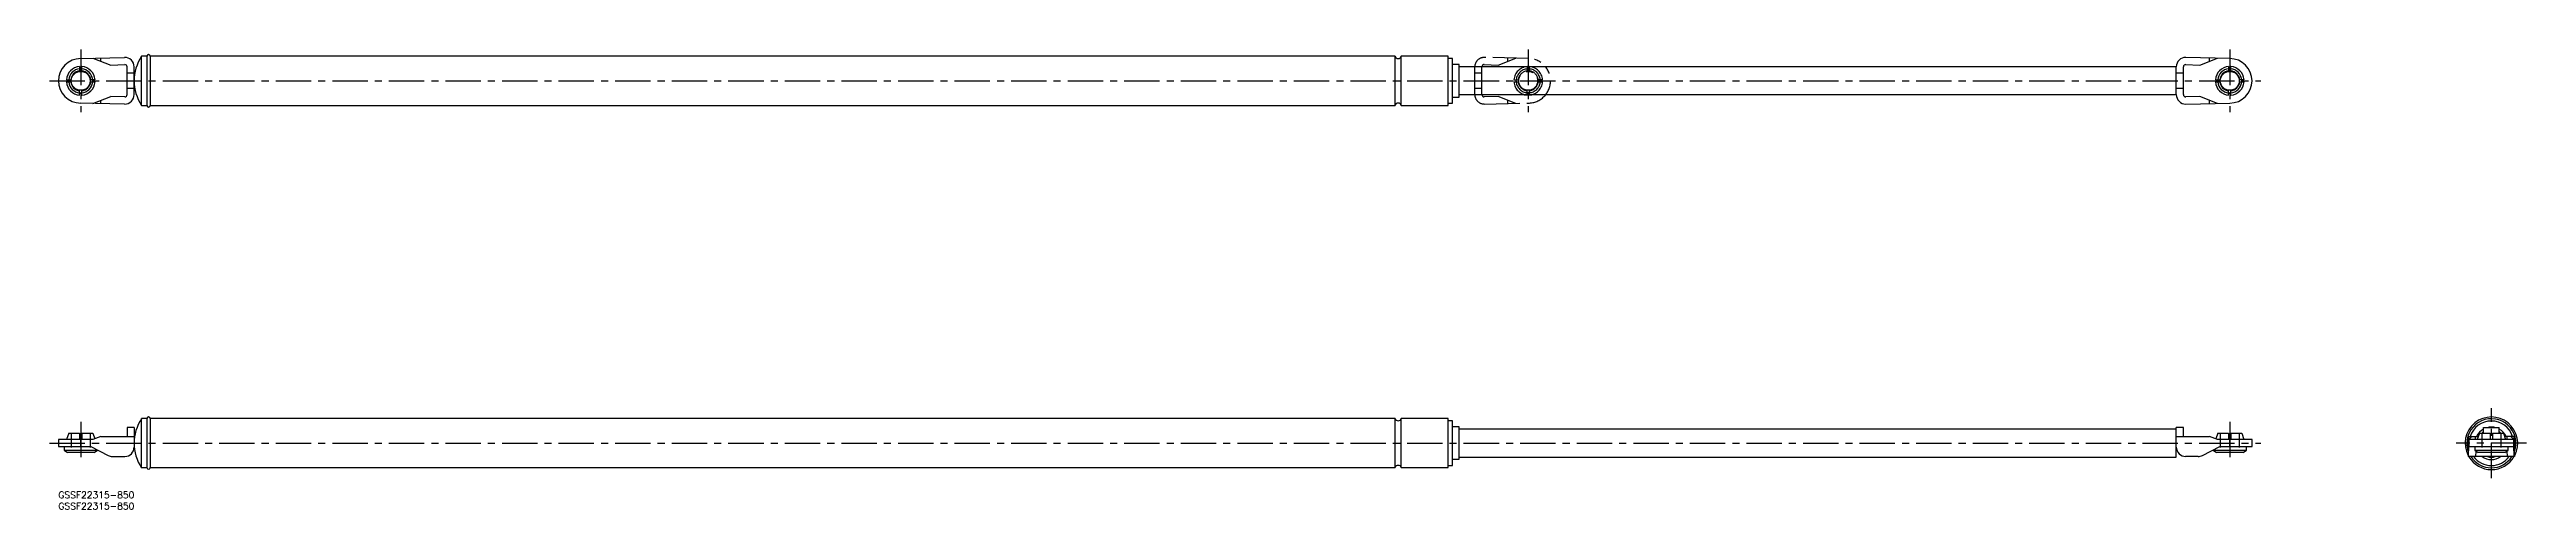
# Model space of a CAD drawing. Extents: x -4 to 1108, y -8 to 198.
import ezdxf

# ---------------------------------------------------------------- set-up
doc = ezdxf.new("R2010")
doc.units = 0
doc.header["$LTSCALE"] = 0.5
for name, pattern in [('CENTER', [50.8, 31.75, -6.35, 6.35, -6.35]), ('DASHED', [19.05, 12.7, -6.35]), ('PHANTOM', [63.5, 31.75, -6.35, 6.35, -6.35, 6.35, -6.35])]:
    doc.linetypes.add(name, pattern=pattern)
for name, color, linetype in [('MSM_CENTER', 1, 'CENTER'), ('MSM_CONTINUOUS', 7, 'CONTINUOUS'), ('MSM_DASHED', 4, 'DASHED'), ('MSM_IMAGINARY', 6, 'PHANTOM'), ('MSM_PART_NUMBER', 7, 'CONTINUOUS')]:
    doc.layers.add(name, color=color, linetype=linetype)
doc.styles.get("Standard").update_dxf_attribs({"font": 'txt.shx', "height": 3, "bigfont": 'bigfont.shx'})

# ---------------------------------------------------------------- blocks, each defined once
blk = doc.blocks.new('*U21')
at = {"layer": 'MSM_PART_NUMBER'}
blk.add_text('GSSF22315-850', height=3, dxfattribs=at).set_placement((0, -3))
blk = doc.blocks.new('*U22')
at = {"layer": 'MSM_PART_NUMBER'}
blk.add_text('GSSF22315-850', height=3, dxfattribs=at).set_placement((0, -8))

msp = doc.modelspace()

# ---------------------------------------------------------------- linework, layer by layer
at = {"layer": 'MSM_CENTER'}
for p, q in [((10, 198.4), (10, 170.4)), ((660, 198.4), (660, 170.4)), ((975, 198.4), (975, 170.4)), ((-4, 184.4), (989, 184.4)), ((1092.5, 6), (1092.5, 37.5)), ((10, 31.4), (10, 13.6)), ((975, 31.4), (975, 13.6)), ((-4, 21.7), (989, 21.7)), ((1108.2, 21.7), (1076.7, 21.7))]:
    msp.add_line(p, q, dxfattribs=at)
at = {"layer": 'MSM_CONTINUOUS'}
for p, q in [((9.5, 190.9), (9.5, 188.7)), ((10, 194.4), (29.7, 194.9)), ((10.5, 188.7), (10.5, 190.9)), ((15.5, 194.6), (23.5, 191.5)), ((19.1, 193.2), (19.1, 194.6)), ((23.5, 191.5), (29.8, 191.7)), ((30.8, 178.2), (30.8, 190.7)), ((34, 178.2), (34, 190.7)), ((39.8, 195.4), (37.3, 195.4)), ((37.3, 173.4), (37.3, 195.4)), ((39.8, 173.4), (39.8, 195.4)), ((600.2, 195.4), (41.3, 195.4)), ((41.3, 173.4), (41.3, 195.4)), ((600.2, 173.4), (600.2, 195.4)), ((624, 195.4), (603, 195.4)), ((603, 173.4), (603, 195.4)), ((624, 173.4), (624, 195.4)), ((626, 194.4), (624, 194.4)), ((626, 174.4), (626, 194.4)), ((629, 191.7), (626, 191.7)), ((629, 177.1), (629, 191.7)), ((951, 190.7), (629, 190.7)), ((951, 178.2), (951, 190.7)), ((954.2, 178.2), (954.2, 190.7)), ((955.2, 191.7), (961.5, 191.5)), ((975, 194.4), (955.3, 194.9)), ((961.5, 191.5), (969.5, 194.6)), ((965.9, 193.2), (965.9, 194.6)), ((974.5, 190.9), (974.5, 188.7)), ((975.5, 188.7), (975.5, 190.9)), ((3.6, 184.9), (5.8, 184.9)), ((3.6, 183.9), (5.8, 183.9)), ((9.5, 178), (9.5, 180.2)), ((10.5, 178), (10.5, 180.2)), ((16.4, 184.9), (14.2, 184.9)), ((14.2, 183.9), (16.4, 183.9)), ((34, 187.9), (30.8, 187.9)), ((34, 180.9), (30.8, 180.9)), ((629, 178.2), (951, 178.2)), ((954.2, 187.9), (951, 187.9)), ((954.2, 180.9), (951, 180.9)), ((968.6, 184.9), (970.8, 184.9)), ((968.6, 183.9), (970.8, 183.9)), ((974.5, 178), (974.5, 180.2)), ((975.5, 178), (975.5, 180.2)), ((981.4, 184.9), (979.2, 184.9)), ((979.2, 183.9), (981.4, 183.9)), ((29.7, 174), (10, 174.4)), ((15.5, 174.3), (23.5, 177.4)), ((19.1, 174.3), (19.1, 175.7)), ((29.8, 177.2), (23.5, 177.4)), ((37.3, 173.4), (39.8, 173.4)), ((41.3, 173.4), (600.2, 173.4)), ((603, 173.4), (624, 173.4)), ((624, 174.4), (626, 174.4)), ((626, 177.1), (629, 177.1)), ((961.5, 177.4), (955.2, 177.2)), ((955.3, 174), (975, 174.4)), ((969.5, 174.3), (961.5, 177.4)), ((965.9, 174.3), (965.9, 175.7)), ((0, 23.4), (0, 20.2)), ((15.5, 23.4), (0, 23.4)), ((4.6, 26.2), (3.6, 23.4)), ((4.6, 26.2), (9.5, 26.2)), ((9.5, 26.2), (9.5, 23.4)), ((10, 20.2), (10, 23.4)), ((10.5, 26.2), (15.4, 26.2)), ((10.5, 26.2), (10.5, 23.4)), ((15.4, 26.2), (16.3, 23.7)), ((19.1, 24.8), (15.5, 23.4)), ((19.1, 24.8), (34, 24.8)), ((34, 28.8), (30.8, 28.8)), ((30.8, 28.8), (30.8, 24.8)), ((34, 28.8), (34, 20)), ((39.8, 32.8), (37.3, 32.8)), ((37.3, 10.8), (37.3, 32.8)), ((39.8, 10.8), (39.8, 32.8)), ((600.2, 32.8), (41.3, 32.8)), ((41.3, 10.8), (41.3, 32.8)), ((600.2, 10.8), (600.2, 32.8)), ((624, 32.8), (603, 32.8)), ((603, 10.8), (603, 32.8)), ((624, 10.8), (624, 32.8)), ((626, 31.8), (624, 31.8)), ((626, 11.8), (626, 31.8)), ((629, 29.1), (626, 29.1)), ((629, 14.5), (629, 29.1)), ((951, 28), (629, 28)), ((951, 15.5), (951, 28.8)), ((954.2, 28.8), (951, 28.8)), ((951, 24.8), (965.9, 24.8)), ((954.2, 24.8), (954.2, 28.8)), ((969.5, 23.4), (965.9, 24.8)), ((969.6, 26.2), (968.7, 23.7)), ((985, 23.4), (969.5, 23.4)), ((969.6, 26.2), (974.5, 26.2)), ((974.5, 26.2), (974.5, 23.4)), ((975, 20.2), (975, 23.4)), ((975.5, 26.2), (980.4, 26.2)), ((975.5, 26.2), (975.5, 23.4)), ((980.4, 26.2), (981.4, 23.4)), ((985, 20.2), (985, 23.4)), ((1082.1, 24.8), (1082.1, 15.8)), ((1082.1, 24.8), (1086.6, 24.8)), ((1082.4, 23.4), (1082.3, 24.8)), ((1083.7, 24.8), (1082.4, 23.4)), ((1102.6, 23.4), (1082.4, 23.4)), ((1082.5, 20.2), (1082.5, 23.4)), ((1085.4, 23.4), (1085.4, 24.8)), ((1087.1, 26.2), (1086.1, 23.4)), ((1087.1, 26.2), (1092, 26.2)), ((1089, 26.2), (1089, 28.8)), ((1089, 28.8), (1096, 28.8)), ((1092, 26.2), (1092, 23.4)), ((1093, 26.2), (1097.9, 26.2)), ((1093, 26.2), (1093, 23.4)), ((1096, 26.2), (1096, 28.8)), ((1097.9, 26.2), (1098.9, 23.4)), ((1102.9, 24.8), (1098.4, 24.8)), ((1099.6, 23.4), (1099.6, 24.8)), ((1101.2, 24.8), (1102.6, 23.4)), ((1102.5, 20.2), (1102.5, 23.4)), ((1102.6, 23.4), (1102.7, 24.8)), ((1102.9, 15.8), (1102.9, 24.8)), ((0, 20.2), (14.5, 20.2)), ((2.5, 20.2), (2.5, 18.6)), ((2.5, 18.6), (4, 17.6)), ((2.5, 18.6), (17.5, 18.6)), ((16, 17.6), (4, 17.6)), ((14.5, 20.2), (22.3, 16.2)), ((16, 17.6), (17.5, 18.6)), ((17.5, 18.6), (17.5, 18.6)), ((24.2, 15.8), (29.8, 15.8)), ((624, 11.8), (626, 11.8)), ((626, 14.5), (629, 14.5)), ((629, 15.5), (951, 15.5)), ((960.8, 15.8), (955.2, 15.8)), ((962.7, 16.2), (970.5, 20.2)), ((967.5, 18.6), (967.5, 18.6)), ((967.5, 18.6), (969, 17.6)), ((967.5, 18.6), (982.5, 18.6)), ((981, 17.6), (969, 17.6)), ((970.5, 20.2), (985, 20.2)), ((981, 17.6), (982.5, 18.6)), ((982.5, 18.6), (982.5, 20.2)), ((1102.9, 15.8), (1082.1, 15.8)), ((1082.2, 16.2), (1082.4, 20.2)), ((1082.4, 20.2), (1102.6, 20.2)), ((1085, 20.2), (1085, 18.6)), ((1085, 18.6), (1086.5, 17.6)), ((1085, 18.6), (1100, 18.6)), ((1085.5, 18.2), (1085.4, 15.8)), ((1098.5, 17.6), (1086.5, 17.6)), ((1098.5, 17.6), (1100, 18.6)), ((1099.5, 18.2), (1099.6, 15.8)), ((1100, 18.6), (1100, 20.2)), ((1102.7, 16.2), (1102.6, 20.2)), ((37.3, 10.8), (39.8, 10.8)), ((41.3, 10.8), (600.2, 10.8)), ((603, 10.8), (624, 10.8))]:
    msp.add_line(p, q, dxfattribs=at)
for centre in [(10, 184.4), (975, 184.4)]:
    msp.add_circle(centre, 4.25, dxfattribs=at)
for centre, radius, start, end in [((10, 184.4), 10, 90, 270), ((10, 184.4), 6.44, 94.4541, 175.5459), ((10, 184.4), 5.4, 95.3128, 174.6872), ((10, 184.4), 5.5, 84.7841, 95.2159), ((10, 184.4), 6.44, 4.4541, 85.5459), ((10, 184.4), 5.4, 5.3128, 84.6872), ((29.8, 190.7), 4.2, 0, 91.1935), ((29.8, 190.7), 1, 0, 91.1935), ((54, 184.4), 20, 146.633, 213.367), ((40.5, 195.4), 0.75, 0, 180), ((601.6, 195.9), 1.5, 199.4712, 340.5288), ((955.2, 190.7), 4.2, 88.8065, 180), ((955.2, 190.7), 1, 88.8065, 180), ((975, 184.4), 6.44, 94.4541, 175.5459), ((975, 184.4), 5.4, 95.3128, 174.6872), ((975, 184.4), 5.5, 84.7841, 95.2159), ((975, 184.4), 10, 270, 90), ((975, 184.4), 6.44, 4.4541, 85.5459), ((975, 184.4), 5.4, 5.3128, 84.6872), ((10, 184.4), 6.44, 184.4541, 265.5459), ((10, 184.4), 5.5, 174.7841, 185.2159), ((10, 184.4), 5.4, 185.3128, 264.6872), ((10, 184.4), 4.5, 96.3794, 173.6206), ((10, 184.4), 4.5, 186.3794, 263.6206), ((10, 184.4), 5.5, 264.7841, 275.2159), ((10, 184.4), 4.5, 6.3794, 83.6206), ((10, 184.4), 4.5, 276.3794, 353.6206), ((10, 184.4), 5.4, 275.3128, 354.6872), ((10, 184.4), 6.44, 274.4541, 355.5459), ((10, 184.4), 5.5, 354.7841, 5.2159), ((29.8, 178.2), 4.2, 268.8065, 0), ((29.8, 178.2), 1, 268.8065, 0), ((955.2, 178.2), 4.2, 180, 271.1935), ((955.2, 178.2), 1, 180, 271.1935), ((975, 184.4), 6.44, 184.4541, 265.5459), ((975, 184.4), 5.5, 174.7841, 185.2159), ((975, 184.4), 5.4, 185.3128, 264.6872), ((975, 184.4), 4.5, 96.3794, 173.6206), ((975, 184.4), 4.5, 186.3794, 263.6206), ((975, 184.4), 5.5, 264.7841, 275.2159), ((975, 184.4), 4.5, 6.3794, 83.6206), ((975, 184.4), 4.5, 276.3794, 353.6206), ((975, 184.4), 5.4, 275.3128, 354.6872), ((975, 184.4), 6.44, 274.4541, 355.5459), ((975, 184.4), 5.5, 354.7841, 5.2159), ((40.5, 173.4), 0.75, 180, 0), ((601.6, 172.9), 1.5, 19.4712, 160.5288), ((40.5, 32.8), 0.75, 0, 180), ((1092.5, 21.7), 11.8, 332.3863, 207.6137), ((54, 21.7), 20, 146.633, 213.367), ((601.6, 33.3), 1.5, 199.4712, 340.5288), ((1092.5, 21.7), 11, 341.1749, 180), ((1092.5, 21.7), 10, 17.4576, 162.5424), ((1092.5, 21.7), 7.3, 118.6496, 155.7349), ((1092.5, 21.7), 6.25, 124.0558, 135.2512), ((1092.5, 21.7), 7.3, 73.517, 106.483), ((1092.5, 21.7), 7.3, 24.2651, 61.3504), ((1092.5, 21.7), 6.25, 44.7488, 55.9442), ((24.2, 20), 4.2, 243.0341, 270), ((29.8, 20), 4.2, 270, 0), ((601.6, 10.3), 1.5, 19.4712, 160.5288), ((955.2, 20), 4.2, 180, 270), ((960.8, 20), 4.2, 270, 296.9659), ((1092.5, 21.7), 11, 180, 198.8251), ((1079, 16.3), 3.21, 350.9438, 359.1242), ((1092.5, 21.7), 11.8, 210.7064, 329.2936), ((1092.5, 21.7), 11, 213.0557, 326.9443), ((1092.5, 21.7), 10, 216.8699, 323.1301), ((1092.5, 21.7), 7.3, 235.2772, 304.7228), ((1092.5, 21.7), 6.25, 253.7398, 286.2602), ((1106, 16.3), 3.21, 180.8758, 189.0562), ((40.5, 10.8), 0.75, 180, 0)]:
    msp.add_arc(centre, radius, start, end, dxfattribs=at)
at = {"layer": 'MSM_DASHED'}
for p, q in [((5.7, 26.2), (5.7, 17.6)), ((14.3, 26.2), (14.3, 17.6)), ((970.7, 26.2), (970.7, 17.6)), ((979.2, 26.2), (979.2, 17.6)), ((1088.2, 26.2), (1088.2, 17.6)), ((1096.7, 26.2), (1096.7, 17.6))]:
    msp.add_line(p, q, dxfattribs=at)
at = {"layer": 'MSM_IMAGINARY'}
for p, q in [((636, 178.2), (636, 190.7)), ((639.2, 178.2), (639.2, 190.7)), ((640.2, 191.7), (646.5, 191.5)), ((660, 194.4), (640.3, 194.9)), ((646.5, 191.5), (654.5, 194.6)), ((650.9, 193.2), (650.9, 194.6)), ((659.5, 190.9), (659.5, 188.7)), ((660.5, 188.7), (660.5, 190.9)), ((639.2, 187.9), (636, 187.9)), ((639.2, 180.9), (636, 180.9)), ((653.6, 184.9), (655.8, 184.9)), ((653.6, 183.9), (655.8, 183.9)), ((659.5, 178), (659.5, 180.2)), ((660.5, 178), (660.5, 180.2)), ((666.4, 184.9), (664.2, 184.9)), ((664.2, 183.9), (666.4, 183.9)), ((646.5, 177.4), (640.2, 177.2)), ((640.3, 174), (660, 174.4)), ((654.5, 174.3), (646.5, 177.4)), ((650.9, 174.3), (650.9, 175.7))]:
    msp.add_line(p, q, dxfattribs=at)
msp.add_circle((660, 184.4), 4.25, dxfattribs=at)
for centre, radius, start, end in [((640.2, 190.7), 4.2, 88.8065, 180), ((640.2, 190.7), 1, 88.8065, 180), ((660, 184.4), 6.44, 94.4541, 175.5459), ((660, 184.4), 5.4, 95.3128, 174.6872), ((660, 184.4), 5.5, 84.7841, 95.2159), ((660, 184.4), 10, 270, 90), ((660, 184.4), 6.44, 4.4541, 85.5459), ((660, 184.4), 5.4, 5.3128, 84.6872), ((640.2, 178.2), 4.2, 180, 271.1935), ((640.2, 178.2), 1, 180, 271.1935), ((660, 184.4), 6.44, 184.4541, 265.5459), ((660, 184.4), 5.5, 174.7841, 185.2159), ((660, 184.4), 5.4, 185.3128, 264.6872), ((660, 184.4), 4.5, 96.3794, 173.6206), ((660, 184.4), 4.5, 186.3794, 263.6206), ((660, 184.4), 5.5, 264.7841, 275.2159), ((660, 184.4), 4.5, 6.3794, 83.6206), ((660, 184.4), 4.5, 276.3794, 353.6206), ((660, 184.4), 5.4, 275.3128, 354.6872), ((660, 184.4), 6.44, 274.4541, 355.5459), ((660, 184.4), 5.5, 354.7841, 5.274)]:
    msp.add_arc(centre, radius, start, end, dxfattribs=at)

# ---------------------------------------------------------------- block references
at = {"layer": 'MSM_CONTINUOUS'}
for name in ['*U21', '*U22']:
    msp.add_blockref(name, (0, 0), dxfattribs=at)

doc.saveas('drawing.dxf')
